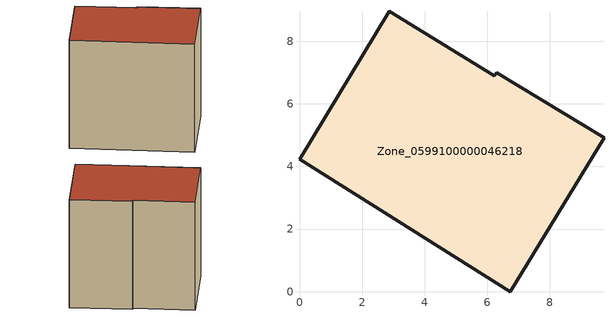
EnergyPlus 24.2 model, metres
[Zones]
Zone_0599100000046218
 floor ground (C_G): 6.74,0 0,4.23 2.87,8.96 6.23,6.89 6.3,7 9.73,4.91 z0
 wall outside (C_F): 6.74,0 9.73,4.91 6.3,7 6.23,6.89 2.87,8.96 0,4.23 6.74,0 z0:7.4
 roof outside (C_R): 0,4.23 6.74,0 9.73,4.91 6.3,7 6.23,6.89 2.87,8.96 z7.4
[BUILDING]
Pand.0599100000046218: North Axis=0; Terrain=City; Loads Convergence Tolerance Value=0.04; Temperature Convergence Tolerance Value=0.4; Solar Distribution=FullExterior; Maximum Number of Warmup Days=25; Minimum Number of Warmup Days=1
[Site:Location]
Rotterdam.The.Hague.AP_ZH_NLD Design_Conditions: Latitude=51.96; Longitude=4.45; Time Zone=1; Elevation=-4.5
[SITE:GROUNDTEMPERATURE:BUILDINGSURFACE]
18, 18, 18, 18, 18, 18, 18, 18, 18, 18, 18, 18
[MATERIAL] Thermal Absorptance=0.9; Solar Absorptance=0.7; Visible Absorptance=0.7
Name | Roughness | Thickness | Conductivity | Density | Specific Heat
G.TC.1946-1964 | MediumSmooth | 0.15 | 1 | 540 | 1210
F.TC.1946-1964 | Rough | 0.3 | 0.857143 | 1920 | 840
R.TC.1946-1964 | MediumRough | 0.2 | 0.235294 | 1500 | 1000
[CONSTRUCTION]
C_G: G.TC.1946-1964
C_F: F.TC.1946-1964
C_R: R.TC.1946-1964
[ZONE]
Zone_0599100000046218: Type=1; Multiplier=1; Ceiling Height=Autocalculate; Volume=Autocalculate; Floor Area=autocalculate; Part of Total Floor Area=Yes
[ZONEINFILTRATION:DESIGNFLOWRATE]
Infil_Zone_0599100000046218: Zone or ZoneList or Space or SpaceList=Zone_0599100000046218; Schedule=AlwaysOn; Design Flow Rate Calculation Method=Flow/Area; Flow Rate per Floor Area=0.003; Constant Term Coefficient=1; Temperature Term Coefficient=0; Velocity Term Coefficient=0; Velocity Squared Term Coefficient=0
[HVACTEMPLATE:ZONE:IDEALLOADSAIRSYSTEM]
Zone_0599100000046218: Maximum Heating Supply Air Temperature=50; Minimum Cooling Supply Air Temperature=13; Maximum Heating Supply Air Humidity Ratio=0.0156; Minimum Cooling Supply Air Humidity Ratio=0.0077; Heating Limit=NoLimit; Cooling Limit=NoLimit; Dehumidification Control Type=ConstantSensibleHeatRatio; Cooling Sensible Heat Ratio=0.7; Dehumidification Setpoint=60; Humidification Control Type=None; Humidification Setpoint=30; Outdoor Air Method=None; Outdoor Air Flow Rate per Person=0.00944; Outdoor Air Flow Rate per Zone Floor Area=0; Outdoor Air Flow Rate per Zone=0; Demand Controlled Ventilation Type=None; Outdoor Air Economizer Type=NoEconomizer; Heat Recovery Type=None; Sensible Heat Recovery Effectiveness=0.7; Latent Heat Recovery Effectiveness=0.65
[ZONECONTROL:THERMOSTAT]
ThermostatControl_Zone_0599100000046218: Zone or ZoneList=Zone_0599100000046218; Control Type Schedule=DualSetpointControlType; Control 1=Thermostat_Zone_0599100000046218; Temperature Difference Between Cutout And Setpoint=0
[THERMOSTATSETPOINT:DUALSETPOINT]
Thermostat_Zone_0599100000046218: Heating Setpoint Temperature Schedule=HeatingSetpoint_Zone_0599100000046218; Cooling Setpoint Temperature Schedule=CoolingSetpoint_Zone_0599100000046218
[SCHEDULE:COMPACT]
HeatingSetpoint_Zone_0599100000046218: Through: 12/31, For: AllDays, Until: 24:00, 21
CoolingSetpoint_Zone_0599100000046218: Through: 12/31, For: AllDays, Until: 24:00, 24
DualSetpointControlType: Through: 12/31, For: AllDays, Until: 24:00, 4
AlwaysOn: Through: 12/31, For: AllDays, Until: 24:00, 1
